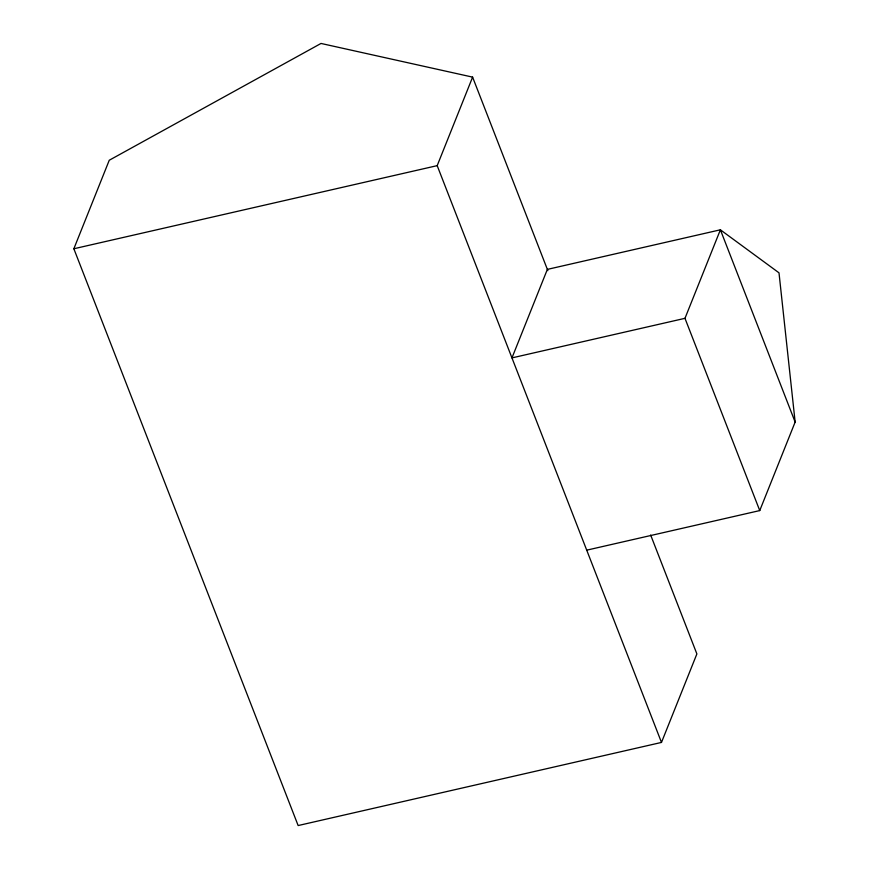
<?xml version="1.0" encoding="UTF-8"?>
<svg xmlns="http://www.w3.org/2000/svg" width="869" height="869" viewBox="0 0 869 869"><rect width="100%" height="100%" fill="white"/><g stroke="black" fill="none" stroke-linecap="round" stroke-linejoin="round"><path stroke-width="1.3" d="M650.653 535.022L696.884 653.923L661.483 742.43L298.143 825.55L73.854 248.762L109.255 160.244L321.019 43.45L472.606 77.124L547.85 270.65M661.483 742.43L437.194 165.642L472.606 77.124M759.745 510.581L684.978 318.326L720.39 229.807L779.004 272.833L795.146 422.073L759.745 510.581L586.727 550.164M73.854 248.762L437.194 165.642M684.978 318.326L511.96 357.898L547.361 269.39L720.39 229.807L795.146 422.073"/></g></svg>
